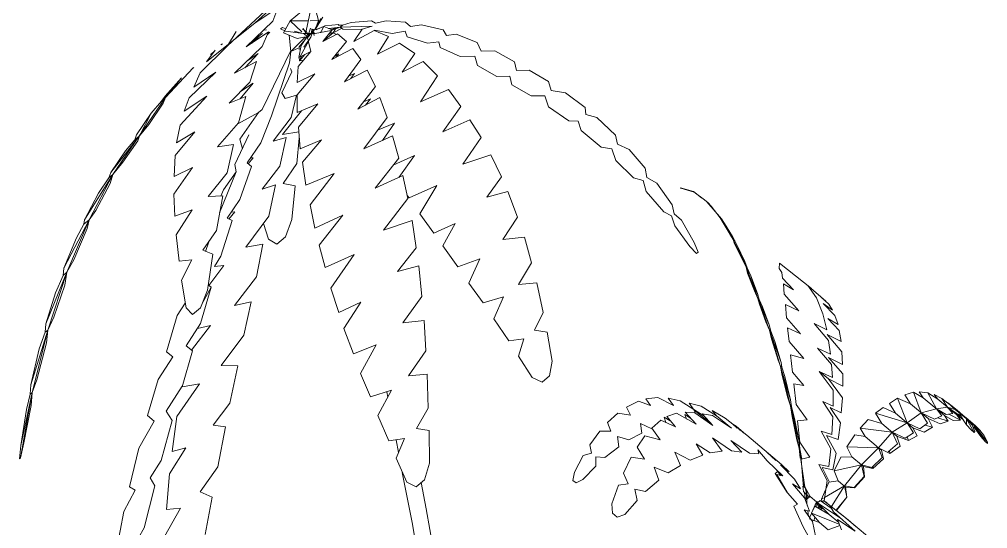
# Model space of a CAD drawing. Header units: inches. Extents: x 4 to 844, y 19 to 530.
# Drawn here: x 406.32 to 417.7, y 269.49 to 275.48 of the extents above; entities that cross this region are included whole.
import ezdxf

# ---------------------------------------------------------------- set-up
doc = ezdxf.new("R2010")
doc.units = ezdxf.units.IN
doc.header["$MEASUREMENT"] = 0
doc.layers.add('HH9B', color=103, linetype='Continuous')

msp = doc.modelspace()

# ---------------------------------------------------------------- linework, layer by layer
at = {"layer": 'HH9B', "lineweight": 0}
for p, q in [((409.47411, 275.8299), (408.76304, 275.16798)), ((409.08905, 275.43824), (409.4125, 275.73199)), ((409.78729, 275.62624), (409.8335, 275.46565)), ((409.08905, 275.43824), (409.35603, 275.61449)), ((409.29442, 275.45782), (409.35603, 275.61449)), ((409.49978, 275.46174), (409.6307, 275.5714)), ((409.73852, 275.58315), (409.68718, 275.34424)), ((409.82323, 275.41082), (409.88227, 275.50482)), ((409.08905, 275.43824), (408.51403, 274.97998)), ((408.9838, 275.15623), (409.29442, 275.45782)), ((409.42277, 275.32074), (409.49978, 275.46174)), ((409.49465, 275.4539), (409.49722, 275.45782)), ((409.63584, 275.33249), (409.49978, 275.46174)), ((409.71285, 275.46174), (409.49978, 275.46174)), ((409.8335, 275.46565), (409.73595, 275.46174)), ((409.77189, 275.3364), (409.85917, 275.48915)), ((409.8335, 275.46565), (409.79499, 275.35599)), ((409.8027, 275.37165), (409.82323, 275.41082)), ((409.90538, 275.40299), (409.80526, 275.35599)), ((409.89511, 275.39515), (409.80526, 275.3599)), ((409.85917, 275.32857), (409.89511, 275.39515)), ((409.89511, 275.39515), (409.99266, 275.35599)), ((410.06967, 275.41865), (409.90538, 275.40299)), ((410.06454, 275.41082), (410.06967, 275.41865)), ((410.06454, 275.41082), (410.11588, 275.41082)), ((410.11588, 275.41082), (410.08507, 275.38732)), ((410.08507, 275.38732), (410.46243, 275.39907)), ((410.21599, 275.44215), (410.11588, 275.41082)), ((410.21599, 275.44215), (410.45473, 275.46174)), ((410.46243, 275.39907), (410.33408, 275.3599)), ((410.5035, 275.43432), (410.45473, 275.46174)), ((410.62672, 275.46174), (410.5035, 275.43432)), ((410.85519, 275.44607), (410.62672, 275.46174)), ((410.85519, 275.44607), (410.91423, 275.39515)), ((410.91423, 275.39515), (411.04259, 275.41474)), ((411.29673, 275.35599), (411.04259, 275.41474)), ((408.76304, 275.16798), (408.86315, 275.3364)), ((409.24308, 275.33249), (408.9838, 275.15623)), ((409.13783, 275.28548), (409.05055, 275.19932)), ((409.17377, 275.3129), (409.06081, 275.23065)), ((409.16863, 275.16015), (409.24308, 275.33249)), ((409.1866, 275.35207), (409.22254, 275.35599)), ((409.22767, 275.29723), (409.25848, 275.32857)), ((409.38683, 275.36774), (409.40737, 275.3834)), ((409.44587, 275.34032), (409.38683, 275.36774)), ((409.40737, 275.3834), (409.44844, 275.36774)), ((409.42277, 275.32074), (409.58193, 275.25415)), ((409.65381, 275.3129), (409.44587, 275.34032)), ((409.50748, 275.1014), (409.48695, 275.29332)), ((409.54599, 275.34032), (409.65381, 275.3129)), ((409.60503, 275.15623), (409.71028, 275.28548)), ((409.62814, 275.1719), (409.69745, 275.27765)), ((409.6461, 275.36774), (409.69231, 275.32857)), ((409.65124, 275.37165), (409.68461, 275.32074)), ((409.65381, 275.3129), (409.74109, 275.3129)), ((409.69745, 275.27765), (409.66151, 275.3129)), ((409.68718, 275.34424), (409.71028, 275.2894)), ((409.69488, 275.3129), (409.70515, 275.29723)), ((409.75392, 275.32465), (409.69745, 275.27373)), ((409.73852, 275.3129), (409.69745, 275.27765)), ((409.69745, 275.27765), (409.70515, 275.2424)), ((409.70001, 275.25807), (409.76932, 275.34424)), ((409.71798, 275.3129), (409.71028, 275.2894)), ((409.71028, 275.2894), (409.71285, 275.2894)), ((409.71542, 275.30899), (409.72825, 275.30115)), ((409.71798, 275.31682), (409.73852, 275.37557)), ((409.72312, 275.29723), (409.72312, 275.29723)), ((409.72568, 275.30115), (409.72568, 275.30115)), ((409.72825, 275.30115), (409.74622, 275.31682)), ((409.79499, 275.3129), (409.73595, 275.30899)), ((409.73595, 275.30899), (409.74879, 275.30899)), ((409.74622, 275.31682), (409.73852, 275.3129)), ((409.74365, 275.26982), (409.76676, 275.3364)), ((409.74622, 275.31682), (409.74879, 275.31682)), ((409.74879, 275.32074), (409.75392, 275.36774)), ((409.75649, 275.3129), (409.78729, 275.32074)), ((409.76676, 275.34032), (409.76676, 275.36382)), ((409.76676, 275.3364), (409.77189, 275.3364)), ((409.76932, 275.34424), (409.77959, 275.3599)), ((409.76932, 275.34424), (409.77446, 275.31682)), ((409.77446, 275.31682), (409.77702, 275.30899)), ((409.77702, 275.30899), (409.78216, 275.2894)), ((409.79499, 275.3129), (409.98239, 275.34815)), ((409.80526, 275.3599), (409.8027, 275.37557)), ((409.8566, 275.32465), (409.85917, 275.32857)), ((409.88227, 275.2189), (409.99266, 275.35599)), ((410.05683, 275.30899), (409.88227, 275.2189)), ((410.00293, 275.32074), (409.88484, 275.2189)), ((409.94902, 275.30115), (410.00293, 275.32074)), ((409.95159, 275.37165), (410.08507, 275.38732)), ((410.00293, 275.32074), (409.96699, 275.32465)), ((410.08507, 275.38732), (409.97469, 275.3599)), ((409.98239, 275.34815), (410.08507, 275.38732)), ((410.00293, 275.32074), (410.10304, 275.37165)), ((410.00293, 275.32074), (410.03373, 275.36774)), ((410.00293, 275.32074), (410.044, 275.30115)), ((410.05683, 275.30899), (410.16208, 275.2189)), ((410.11844, 275.36382), (410.08507, 275.38732)), ((410.33408, 275.3599), (410.11844, 275.36382)), ((410.2468, 275.2189), (410.34691, 275.36382)), ((410.2468, 275.2189), (410.48553, 275.34815)), ((410.48553, 275.34815), (410.65496, 275.27765)), ((410.49067, 275.35207), (410.6986, 275.3129)), ((410.65496, 275.27765), (410.52404, 275.07007)), ((410.6986, 275.3129), (410.85006, 275.34032)), ((410.87573, 275.27373), (410.85006, 275.34032)), ((411.3378, 275.2894), (411.29673, 275.35599)), ((411.3378, 275.2894), (411.45075, 275.30507)), ((411.45075, 275.30507), (411.69719, 275.20715)), ((408.76304, 275.16798), (408.43959, 274.85073)), ((408.68346, 275.17973), (408.70399, 275.19148)), ((409.67691, 275.26982), (409.50748, 275.1014)), ((409.65894, 275.26982), (409.58193, 275.25415)), ((409.60246, 275.0309), (409.62814, 275.1719)), ((409.74365, 275.26982), (409.6153, 275.04265)), ((409.69745, 275.27373), (409.65894, 275.26982)), ((409.65894, 275.15232), (409.74365, 275.26982)), ((409.71285, 275.21498), (409.74109, 275.1014)), ((409.99009, 275.0074), (410.16208, 275.2189)), ((410.78588, 275.19932), (410.52404, 275.07007)), ((410.78588, 275.19932), (410.96301, 275.0779)), ((411.1119, 275.19932), (410.87573, 275.27373)), ((411.24795, 275.21498), (411.1119, 275.19932)), ((411.26079, 275.1484), (411.24795, 275.21498)), ((411.69719, 275.20715), (411.74596, 275.10532)), ((408.51403, 274.97998), (408.61671, 275.11707)), ((408.5628, 275.06615), (408.59874, 275.09357)), ((408.84518, 274.84682), (409.16863, 275.16015)), ((408.9684, 274.90948), (409.12242, 275.0779)), ((409.12242, 275.0779), (408.9915, 274.98782)), ((409.1712, 274.4199), (409.50649, 275.11068)), ((409.48951, 274.96823), (409.50748, 275.1014)), ((409.50748, 275.1014), (409.59476, 275.14057)), ((409.59476, 274.92515), (409.74109, 275.1014)), ((409.74109, 275.1014), (409.60246, 275.0309)), ((409.60503, 275.1249), (409.60503, 275.15623)), ((409.67178, 275.06615), (409.6076, 274.99173)), ((409.72055, 275.0779), (409.72312, 275.08965)), ((409.73338, 275.08965), (409.73082, 275.09357)), ((409.99009, 275.0074), (410.23396, 275.13665)), ((410.02346, 275.04657), (410.07224, 275.07398)), ((410.04143, 275.03482), (410.07224, 275.07398)), ((410.23396, 275.13665), (410.33151, 275.0074)), ((410.81669, 274.85857), (410.96301, 275.0779)), ((411.26079, 275.1484), (411.49696, 275.04265)), ((411.74596, 275.10532), (411.90512, 275.10923)), ((411.90512, 275.10923), (412.13616, 274.97998)), ((409.10445, 274.9839), (408.84518, 274.84682)), ((409.02488, 274.74107), (409.10445, 274.9839)), ((409.28158, 274.34548), (409.48951, 274.96823)), ((409.6076, 274.99173), (409.60503, 275.0309)), ((409.63327, 275.04657), (409.6076, 274.99173)), ((409.6076, 274.99173), (409.65637, 274.99957)), ((410.33151, 275.0074), (410.13641, 274.74498)), ((411.06312, 274.9839), (410.81669, 274.85857)), ((411.06312, 274.9839), (411.22998, 274.81548)), ((411.67152, 275.04657), (411.49696, 275.04265)), ((411.70232, 274.9369), (411.67152, 275.04657)), ((411.70232, 274.9369), (411.92822, 274.80765)), ((412.13616, 274.97998), (412.15926, 274.87815)), ((408.03399, 274.5609), (408.36001, 274.90948)), ((408.3138, 274.55698), (408.62441, 274.85857)), ((408.35744, 274.90165), (408.36771, 274.91732)), ((408.36001, 274.90948), (408.35744, 274.90165)), ((408.36514, 274.68232), (408.62441, 274.85857)), ((408.43959, 274.85073), (408.36514, 274.68232)), ((409.52032, 274.86248), (409.40314, 274.61417)), ((409.50492, 274.90165), (409.52032, 274.86248)), ((409.58193, 274.73715), (409.59476, 274.92515)), ((409.78986, 274.83898), (409.58193, 274.73715)), ((409.58193, 274.59223), (409.78986, 274.83898)), ((410.13641, 274.74498), (410.40339, 274.88207)), ((410.2545, 274.8429), (410.18519, 274.81157)), ((410.20829, 274.78023), (410.2545, 274.8429)), ((410.40339, 274.88207), (410.50094, 274.69015)), ((412.15926, 274.87815), (412.30815, 274.88207)), ((412.30815, 274.88207), (412.53405, 274.7489)), ((408.22395, 274.79198), (408.02886, 274.57657)), ((408.03399, 274.5609), (408.22395, 274.79198)), ((409.02488, 274.74107), (408.781, 274.49432)), ((409.06595, 274.72932), (408.91192, 274.54523)), ((408.91706, 274.6314), (409.06595, 274.72932)), ((409.67948, 274.71365), (409.67691, 274.70582)), ((411.22998, 274.81548), (411.02975, 274.50998)), ((411.92822, 274.80765), (412.07968, 274.81157)), ((412.07968, 274.81157), (412.10278, 274.70973)), ((412.10278, 274.70973), (412.33125, 274.58048)), ((412.56485, 274.64315), (412.53405, 274.7489)), ((409.40223, 274.61573), (409.44074, 274.54915)), ((410.50094, 274.69015), (410.29557, 274.42382)), ((411.35834, 274.6549), (411.02975, 274.50998)), ((411.50466, 274.45515), (411.35834, 274.6549)), ((412.73428, 274.61573), (412.56485, 274.64315)), ((412.96532, 274.4434), (412.73428, 274.61573)), ((408.03399, 274.5609), (407.41533, 273.65615)), ((408.00832, 274.49432), (407.83889, 274.24365)), ((407.86713, 274.37682), (407.98522, 274.51782)), ((407.98522, 274.51782), (408.02886, 274.57657)), ((407.98522, 274.51782), (408.03399, 274.5609)), ((408.03399, 274.5609), (408.00832, 274.49432)), ((408.51916, 274.57657), (408.20598, 274.23582)), ((408.51916, 274.57657), (408.25219, 274.40032)), ((408.25219, 274.40032), (408.3138, 274.55698)), ((408.781, 274.49432), (408.97867, 274.57265)), ((408.97867, 274.57265), (408.89396, 274.26323)), ((409.44074, 274.54915), (409.57423, 274.58832)), ((409.44074, 274.54915), (409.44074, 274.54915)), ((409.57423, 274.58832), (409.51005, 274.3259)), ((409.58193, 274.38465), (409.58193, 274.59223)), ((409.8258, 274.48648), (409.58193, 274.38465)), ((409.59733, 274.21232), (409.8258, 274.48648)), ((410.29557, 274.42382), (410.55484, 274.5609)), ((410.35975, 274.50998), (410.44189, 274.54523)), ((410.44189, 274.54523), (410.38285, 274.47082)), ((410.55484, 274.5609), (410.63956, 274.3259)), ((412.33125, 274.58048), (412.49298, 274.58048)), ((412.53405, 274.45123), (412.49298, 274.58048)), ((407.69514, 274.12223), (407.86713, 274.37682)), ((407.72851, 274.11048), (407.86713, 274.37682)), ((408.88369, 274.25148), (409.12756, 274.38465)), ((409.12756, 274.38465), (408.90679, 274.07132)), ((409.12756, 274.38465), (409.1712, 274.4199)), ((409.40993, 274.12615), (409.63327, 274.40423)), ((411.29416, 274.15748), (411.50466, 274.45515)), ((412.77279, 274.28673), (412.53405, 274.45123)), ((412.97302, 274.36115), (412.96532, 274.4434)), ((408.89396, 274.26323), (408.64495, 273.98123)), ((409.28158, 274.34548), (409.15323, 274.02823)), ((409.29955, 274.04782), (409.51005, 274.3259)), ((410.63956, 274.3259), (410.36488, 273.95773)), ((410.72684, 274.25932), (410.52661, 274.17707)), ((410.58565, 274.05565), (410.72684, 274.25932)), ((411.60991, 274.29848), (411.29416, 274.15748)), ((411.60991, 274.29848), (411.74339, 274.0909)), ((412.88317, 274.28282), (412.77279, 274.28673)), ((412.88317, 274.28282), (412.91911, 274.17315)), ((412.97302, 274.36115), (413.10394, 274.3259)), ((413.32471, 274.11832), (413.10394, 274.3259)), ((407.83889, 274.24365), (407.72851, 274.11048)), ((408.37798, 274.15748), (408.14694, 273.8794)), ((408.20598, 274.23582), (408.16491, 274.02823)), ((408.16491, 274.02823), (408.37798, 274.15748)), ((409.5999, 274.15748), (409.40993, 274.12615)), ((409.61787, 273.95773), (409.59733, 274.21232)), ((413.15528, 273.97732), (412.91911, 274.17315)), ((407.72851, 274.11048), (407.39222, 273.67965)), ((407.53341, 273.80107), (407.70797, 274.05173)), ((407.56422, 273.93423), (407.67203, 274.06348)), ((407.67203, 274.06348), (407.69514, 274.12223)), ((407.72851, 274.11048), (407.67203, 274.06348)), ((407.70797, 274.05173), (407.72851, 274.11048)), ((409.01461, 274.12223), (408.84775, 273.77365)), ((408.90679, 274.07132), (408.9376, 273.95773)), ((409.15323, 274.02823), (408.99407, 273.79323)), ((409.29955, 274.04782), (409.45101, 274.0909)), ((409.45101, 274.0909), (409.37656, 273.75407)), ((409.60503, 274.08307), (409.57679, 273.7854)), ((409.86687, 274.06348), (409.61787, 273.95773)), ((409.64354, 273.80107), (409.86687, 274.06348)), ((410.36488, 273.95773), (410.70373, 274.11048)), ((410.77561, 273.84807), (410.70373, 274.11048)), ((411.52776, 273.77757), (411.74339, 274.0909)), ((413.34524, 274.01257), (413.32471, 274.11832)), ((407.39222, 273.67965), (407.56422, 273.93423)), ((408.83491, 274.00865), (408.64495, 273.98123)), ((408.7579, 273.67573), (408.83491, 274.00865)), ((413.2785, 273.95773), (413.15528, 273.97732)), ((413.2785, 273.95773), (413.32727, 273.82065)), ((413.34524, 274.01257), (413.48386, 273.9499)), ((413.67126, 273.73057), (413.48386, 273.9499)), ((407.41533, 273.65615), (407.53341, 273.80107)), ((408.14694, 273.8794), (408.1341, 273.63265)), ((409.06595, 273.85198), (409.00691, 273.78148)), ((409.03514, 273.85198), (409.06595, 273.85198)), ((409.68461, 273.53082), (409.64354, 273.80107)), ((410.77561, 273.84807), (410.49837, 273.49557)), ((410.96044, 273.8794), (410.71144, 273.76582)), ((410.77818, 273.6209), (410.96044, 273.8794)), ((411.85891, 273.88723), (411.52776, 273.77757)), ((411.9847, 273.62873), (411.85891, 273.88723)), ((413.32727, 273.82065), (413.5352, 273.61698)), ((408.35231, 273.7384), (408.13154, 273.42507)), ((408.1341, 273.63265), (408.35231, 273.7384)), ((408.66805, 273.20573), (408.86572, 273.68748)), ((408.71683, 273.47598), (408.86572, 273.68748)), ((408.84775, 273.77365), (408.86572, 273.68748)), ((409.04541, 273.75015), (408.90679, 273.3624)), ((408.99407, 273.79323), (409.04541, 273.75015)), ((409.1712, 273.48382), (409.37656, 273.75407)), ((409.57679, 273.7854), (409.41507, 273.5504)), ((413.68923, 273.6209), (413.67126, 273.73057)), ((407.41533, 273.65615), (407.08161, 273.12348)), ((407.41533, 273.65615), (407.13808, 273.12348)), ((407.2459, 273.43682), (407.36655, 273.61698)), ((407.36655, 273.61698), (407.39222, 273.67965)), ((407.41533, 273.65615), (407.36655, 273.61698)), ((407.38452, 273.5504), (407.41533, 273.65615)), ((408.7579, 273.67573), (408.53457, 273.39765)), ((409.68461, 273.53082), (410.01833, 273.6679)), ((409.73338, 273.29973), (410.01833, 273.6679)), ((410.49837, 273.49557), (410.82439, 273.6444)), ((410.82439, 273.6444), (410.88343, 273.37415)), ((411.81014, 273.38982), (411.9847, 273.62873)), ((413.5352, 273.61698), (413.64816, 273.58565)), ((413.68409, 273.4564), (413.64816, 273.58565)), ((413.68923, 273.6209), (413.80731, 273.55432)), ((407.2151, 273.23315), (407.38452, 273.5504)), ((408.71683, 273.47598), (408.68602, 273.40157)), ((409.1712, 273.48382), (409.32522, 273.53473)), ((409.32522, 273.53473), (409.24821, 273.16657)), ((409.41507, 273.5504), (409.55626, 273.52298)), ((409.52032, 273.1274), (409.55626, 273.52298)), ((410.89626, 273.38198), (411.22485, 273.5269)), ((411.02462, 273.19398), (411.22485, 273.5269)), ((412.05914, 273.4564), (411.81014, 273.38982)), ((412.16953, 273.15482), (412.05914, 273.4564)), ((413.89203, 273.21748), (413.68409, 273.4564)), ((413.98701, 273.29973), (413.80731, 273.55432)), ((414.08712, 273.49948), (414.08969, 273.49557)), ((414.24115, 273.4564), (414.08712, 273.49948)), ((414.08969, 273.49557), (414.24628, 273.44857)), ((414.24115, 273.4564), (414.1282, 273.48382)), ((414.26168, 273.43682), (414.24115, 273.4564)), ((414.24115, 273.4564), (414.33356, 273.38198)), ((414.24628, 273.44857), (414.24115, 273.4564)), ((407.08161, 273.12348), (407.2459, 273.43682)), ((408.13154, 273.42507), (408.14437, 273.16657)), ((408.53457, 273.39765), (408.70656, 273.40548)), ((408.70656, 273.40548), (408.63212, 272.99815)), ((408.90679, 273.3624), (408.7579, 273.14307)), ((410.88343, 273.37415), (410.59592, 273.00207)), ((410.89626, 273.38198), (410.87316, 273.4094)), ((414.3541, 273.37023), (414.26168, 273.43682)), ((414.28222, 273.42507), (414.27709, 273.42507)), ((414.40801, 273.32715), (414.3541, 273.37023)), ((407.13808, 273.12348), (407.2151, 273.23315)), ((408.14437, 273.16657), (408.34717, 273.24098)), ((408.34717, 273.24098), (408.15978, 272.94723)), ((409.78986, 273.02557), (409.73338, 273.29973)), ((414.01268, 273.19398), (413.98701, 273.29973)), ((414.39774, 273.33498), (414.56716, 273.13523)), ((414.42084, 273.30757), (414.39774, 273.33498)), ((414.44651, 273.28407), (414.40801, 273.32715)), ((414.55433, 273.14698), (414.44651, 273.28407)), ((406.84031, 272.55556), (407.13808, 273.12348)), ((407.13808, 273.12348), (406.87624, 272.50856)), ((407.13808, 273.12348), (407.07391, 273.07257)), ((407.07391, 273.07257), (407.08161, 273.12348)), ((407.11498, 273.02165), (407.13808, 273.12348)), ((408.81951, 273.11565), (408.68602, 272.69656)), ((408.7579, 273.14307), (408.81951, 273.11565)), ((408.77844, 273.13132), (408.84775, 273.21748)), ((408.84775, 273.21748), (408.80411, 273.21357)), ((409.24821, 273.16657), (408.97867, 272.80231)), ((409.44587, 272.92373), (409.52032, 273.1274)), ((410.11844, 273.17832), (409.78986, 273.02557)), ((410.11844, 273.17832), (409.83863, 272.82581)), ((410.59592, 273.00207), (410.93477, 273.11565)), ((410.93477, 273.11565), (410.98098, 272.79448)), ((411.18891, 272.96682), (411.02462, 273.19398)), ((412.0001, 272.8924), (412.16953, 273.15482)), ((413.89203, 273.21748), (413.98187, 273.17048)), ((413.98187, 273.17048), (414.02038, 273.05298)), ((414.09996, 273.11957), (414.01268, 273.19398)), ((414.24885, 272.85715), (414.09996, 273.11957)), ((414.70579, 272.8924), (414.55433, 273.14698)), ((414.55433, 273.14698), (414.5723, 273.10782)), ((414.56716, 273.13523), (414.55433, 273.14698)), ((414.56716, 273.13523), (414.60567, 273.0804)), ((406.95839, 272.65348), (407.11498, 273.02165)), ((407.07391, 273.07257), (406.98663, 272.91198)), ((409.1866, 273.0804), (409.24564, 272.89632)), ((411.43791, 273.0804), (411.18891, 272.96682)), ((411.43791, 273.0804), (411.29159, 272.81798)), ((414.02038, 273.05298), (414.19494, 272.81015)), ((414.69808, 272.92765), (414.60567, 273.0804)), ((414.60567, 273.0804), (414.70579, 272.8924)), ((406.98663, 272.91198), (406.84031, 272.55556)), ((408.19571, 272.63781), (408.15978, 272.94723)), ((408.63212, 272.99815), (408.47296, 272.76706)), ((409.24564, 272.89632), (409.34319, 272.83756)), ((409.34319, 272.83756), (409.44587, 272.92373)), ((412.25167, 272.91982), (412.0001, 272.8924)), ((412.33382, 272.61823), (412.25167, 272.91982)), ((414.66471, 272.95507), (414.70579, 272.8924)), ((414.72375, 272.87673), (414.69808, 272.92765)), ((414.70579, 272.8924), (414.72375, 272.87673)), ((414.71862, 272.85323), (414.70579, 272.8924)), ((414.85724, 272.57123), (414.70579, 272.8924)), ((408.50376, 272.7514), (408.54227, 272.86498)), ((408.97867, 272.80231), (409.1789, 272.83756)), ((409.1789, 272.83756), (409.10189, 272.45373)), ((409.83863, 272.82581), (409.91051, 272.5634)), ((410.98098, 272.79448), (410.76021, 272.5164)), ((411.46872, 272.57123), (411.29159, 272.81798)), ((414.19494, 272.81015), (414.27452, 272.7279)), ((414.24885, 272.85715), (414.29506, 272.74356)), ((414.71862, 272.85323), (414.8059, 272.66915)), ((414.72375, 272.87673), (414.75456, 272.8219)), ((414.84184, 272.6339), (414.75456, 272.8219)), ((414.75456, 272.8219), (414.85724, 272.57123)), ((408.47296, 272.76706), (408.58847, 272.72006)), ((408.58847, 272.72006), (408.52687, 272.29706)), ((408.60901, 272.57515), (408.68602, 272.69656)), ((409.91051, 272.5634), (410.25193, 272.71615)), ((410.25193, 272.71615), (409.97726, 272.32056)), ((411.46872, 272.57123), (411.72799, 272.66523)), ((411.72799, 272.66523), (411.59964, 272.37931)), ((414.29506, 272.74356), (414.27452, 272.7279)), ((414.8059, 272.66915), (414.85724, 272.57123)), ((406.83004, 272.4694), (406.84031, 272.55556)), ((406.87624, 272.50856), (406.95839, 272.65348)), ((408.19571, 272.63781), (408.34204, 272.65348)), ((408.22139, 272.41456), (408.34204, 272.65348)), ((408.54483, 272.3519), (408.7194, 272.5869)), ((408.7194, 272.5869), (408.60901, 272.57515)), ((410.76021, 272.5164), (411.01178, 272.58298)), ((411.01178, 272.58298), (411.04772, 272.22265)), ((412.18236, 272.36365), (412.33382, 272.61823)), ((414.87008, 272.55948), (414.84184, 272.6339)), ((414.87008, 272.55948), (414.85724, 272.57123)), ((414.85724, 272.57123), (414.99586, 272.19915)), ((414.87521, 272.49681), (414.85724, 272.57123)), ((414.91372, 272.46548), (414.87008, 272.55948)), ((415.25215, 272.61275), (415.24487, 272.55165)), ((415.2782, 272.50504), (415.24487, 272.55165)), ((415.62736, 272.31665), (415.25215, 272.61275)), ((406.62724, 271.90148), (406.87624, 272.50856)), ((406.87624, 272.50856), (406.65034, 271.82706)), ((406.83004, 272.4694), (406.74019, 272.26573)), ((406.87624, 272.50856), (406.83004, 272.4694)), ((406.85057, 272.35581), (406.87624, 272.50856)), ((409.10189, 272.45373), (408.84518, 272.1169)), ((414.87521, 272.49681), (414.95479, 272.28923)), ((414.9933, 272.2579), (414.91372, 272.46548)), ((414.99586, 272.19915), (414.91372, 272.46548)), ((415.2782, 272.50504), (415.28594, 272.43806)), ((415.41429, 272.30098), (415.28594, 272.43806)), ((406.72222, 271.97981), (406.85057, 272.35581)), ((408.27529, 272.08948), (408.22139, 272.41456)), ((408.57051, 272.33231), (408.44729, 271.9054)), ((408.57051, 272.33231), (408.46526, 272.1404)), ((408.53457, 272.35973), (408.57051, 272.33231)), ((409.97726, 272.32056), (410.06967, 272.03465)), ((411.59964, 272.37931), (411.7665, 272.14823)), ((412.398, 272.38323), (412.18236, 272.36365)), ((412.47244, 272.03465), (412.398, 272.38323)), ((415.41429, 272.30098), (415.29621, 272.37148)), ((415.29621, 272.37148), (415.30648, 272.25006)), ((415.68702, 272.20541), (415.58172, 272.35146)), ((415.79422, 272.16781), (415.59142, 272.34406)), ((406.74019, 272.26573), (406.62724, 271.90148)), ((408.52687, 272.29706), (408.44472, 272.08948)), ((411.04772, 272.22265), (410.82439, 271.91323)), ((412.00524, 272.21873), (411.7665, 272.14823)), ((412.00524, 272.21873), (411.89228, 271.96023)), ((414.95479, 272.28923), (414.99586, 272.19915)), ((415.01127, 272.1874), (414.9933, 272.2579)), ((415.30648, 272.25006), (415.4759, 272.05423)), ((415.7606, 272.01831), (415.68702, 272.20541)), ((415.83016, 272.13256), (415.69924, 272.25006)), ((408.26503, 272.14431), (408.17261, 271.9994)), ((409.04285, 272.15998), (408.84518, 272.1169)), ((408.95556, 271.76831), (409.04285, 272.15998)), ((410.06967, 272.03465), (410.32894, 272.15606)), ((410.32894, 272.15606), (410.12871, 271.84665)), ((415.13448, 271.82706), (414.99586, 272.19915)), ((414.99586, 272.19915), (415.12935, 271.88973)), ((414.99586, 272.19915), (415.01127, 272.1874)), ((415.01383, 272.13256), (414.99586, 272.19915)), ((415.05234, 272.10123), (415.01127, 272.1874)), ((415.01383, 272.13256), (415.09084, 271.92498)), ((415.12935, 271.88973), (415.05234, 272.10123)), ((415.31931, 272.12865), (415.4759, 272.05423)), ((415.33215, 271.97198), (415.31931, 272.12865)), ((415.90204, 271.9994), (415.76341, 272.1404)), ((415.76341, 272.1404), (415.8738, 272.06206)), ((415.77625, 272.17956), (415.79422, 272.16781)), ((415.8738, 272.06206), (415.83016, 272.13256)), ((406.65034, 271.82706), (406.72222, 271.97981)), ((408.17261, 271.9994), (408.04426, 271.57248)), ((408.35231, 272.01115), (408.27529, 272.08948)), ((408.44472, 272.08948), (408.35231, 272.01115)), ((412.36976, 271.82706), (412.47244, 272.03465)), ((415.80705, 271.83098), (415.7606, 272.01831)), ((415.93798, 271.89365), (415.90204, 271.9994)), ((406.62724, 271.90148), (406.61954, 271.80356)), ((408.44729, 271.9054), (408.27529, 271.64298)), ((408.5628, 271.8819), (408.33947, 271.59206)), ((408.5628, 271.8819), (408.40878, 271.84665)), ((410.82439, 271.91323), (411.07339, 271.94065)), ((411.07339, 271.94065), (411.09393, 271.58423)), ((411.89228, 271.96023), (412.06941, 271.70173)), ((415.09084, 271.92498), (415.13448, 271.82706)), ((415.14989, 271.81531), (415.12935, 271.88973)), ((415.33215, 271.97198), (415.49644, 271.78398)), ((415.65817, 271.9054), (415.80705, 271.83098)), ((415.65817, 271.9054), (415.82759, 271.70565)), ((415.95338, 271.82315), (415.81989, 271.96415)), ((415.81989, 271.96415), (415.93798, 271.89365)), ((406.65034, 271.82706), (406.45268, 271.18473)), ((406.65034, 271.82706), (406.46551, 271.09465)), ((406.55023, 271.60773), (406.61954, 271.80356)), ((406.61954, 271.80356), (406.65034, 271.82706)), ((406.63494, 271.67823), (406.65034, 271.82706)), ((408.95556, 271.76831), (408.68859, 271.4119)), ((410.24166, 271.54898), (410.12871, 271.84665)), ((412.52121, 271.80356), (412.36976, 271.82706)), ((412.57769, 271.46281), (412.52121, 271.80356)), ((415.14989, 271.81531), (415.13448, 271.82706)), ((415.13448, 271.82706), (415.27054, 271.44715)), ((415.13448, 271.82706), (415.38092, 271.00848)), ((415.15759, 271.72523), (415.13448, 271.82706)), ((415.19609, 271.6939), (415.14989, 271.81531)), ((415.34498, 271.85448), (415.49644, 271.78398)), ((415.36552, 271.6939), (415.34498, 271.85448)), ((415.98418, 271.57248), (415.81219, 271.77615)), ((415.81219, 271.77615), (415.97391, 271.6939)), ((415.97391, 271.6939), (415.95338, 271.82315)), ((406.52199, 271.24348), (406.63494, 271.67823)), ((408.27529, 271.64298), (408.35231, 271.58423)), ((410.5112, 271.65473), (410.24166, 271.54898)), ((410.5112, 271.65473), (410.32638, 271.3179)), ((412.24654, 271.72523), (412.06941, 271.70173)), ((412.18236, 271.52156), (412.24654, 271.72523)), ((415.2346, 271.47456), (415.15759, 271.72523)), ((415.19609, 271.6939), (415.27054, 271.44715)), ((415.53495, 271.49415), (415.36552, 271.6939)), ((415.82759, 271.70565), (415.84813, 271.54506)), ((406.45268, 271.18473), (406.55023, 271.60773)), ((408.04426, 271.57248), (408.1187, 271.51373)), ((408.35231, 271.58423), (408.22909, 271.16123)), ((411.09393, 271.58423), (410.89113, 271.29048)), ((415.53495, 271.49415), (415.38092, 271.53723)), ((415.40403, 271.33356), (415.38092, 271.53723)), ((415.69667, 271.61556), (415.86096, 271.42365)), ((415.84813, 271.54506), (415.69667, 271.61556)), ((415.99188, 271.42365), (415.98418, 271.57248)), ((407.94928, 271.2474), (408.1187, 271.51373)), ((408.68859, 271.4119), (408.88369, 271.40798)), ((408.88369, 271.40798), (408.79127, 270.96931)), ((412.34409, 271.2709), (412.18236, 271.52156)), ((412.54689, 271.29048), (412.57769, 271.46281)), ((415.26284, 271.40406), (415.2346, 271.47456)), ((415.27824, 271.39231), (415.27054, 271.44715)), ((415.99445, 271.31398), (415.82759, 271.5059)), ((415.82759, 271.5059), (415.99188, 271.42365)), ((415.86096, 271.42365), (415.8738, 271.2709)), ((410.32638, 271.3179), (410.44189, 271.04373)), ((410.89113, 271.29048), (411.10933, 271.31006)), ((411.10933, 271.31006), (411.12217, 270.91056)), ((415.26284, 271.40406), (415.27824, 271.39231)), ((415.26284, 271.40406), (415.38092, 270.93798)), ((415.26284, 271.40406), (415.27824, 271.31006)), ((415.31418, 271.28265), (415.27824, 271.39231)), ((415.34755, 271.03198), (415.27824, 271.31006)), ((415.53495, 271.1769), (415.40403, 271.33356)), ((415.71721, 271.3414), (415.8815, 271.12206)), ((415.8738, 271.2709), (415.71721, 271.3414)), ((415.82502, 271.25523), (415.72234, 271.33748)), ((415.99445, 271.16906), (415.99445, 271.31398)), ((406.45268, 271.18473), (406.44498, 271.07506)), ((406.46551, 271.09465), (406.52199, 271.24348)), ((407.82349, 270.8244), (407.94928, 271.2474)), ((408.16748, 270.81265), (408.43188, 271.19648)), ((408.43188, 271.19648), (408.22909, 271.16123)), ((412.45961, 271.21606), (412.34409, 271.2709)), ((412.45961, 271.21606), (412.54689, 271.29048)), ((415.38092, 271.00848), (415.31418, 271.28265)), ((415.53495, 271.1769), (415.41943, 271.19648)), ((415.41943, 271.19648), (415.4451, 270.95365)), ((415.99188, 271.03198), (415.82502, 271.25523)), ((415.82502, 271.25523), (415.99445, 271.16906)), ((406.46551, 271.09465), (406.32946, 270.32698)), ((406.46551, 271.09465), (406.33203, 270.4719)), ((406.39877, 270.8949), (406.44498, 271.07506)), ((406.44498, 271.07506), (406.46551, 271.09465)), ((406.45525, 270.9419), (406.46551, 271.09465)), ((408.23102, 271.16787), (408.04169, 270.87531)), ((410.44189, 271.04373), (410.6909, 271.12206)), ((410.52917, 270.8244), (410.6909, 271.12206)), ((410.64726, 271.03981), (410.63442, 271.10248)), ((415.8815, 271.12206), (415.8815, 270.93406)), ((416.7235, 271.06723), (416.82618, 271.09856)), ((416.79024, 270.96148), (416.7235, 271.06723)), ((416.82618, 271.09856), (416.93913, 271.03198)), ((416.82618, 271.09856), (416.91603, 270.85573)), ((416.93913, 271.03198), (416.89036, 271.10248)), ((416.89036, 271.10248), (416.99304, 271.09073)), ((417.11112, 271.01631), (416.99304, 271.09073)), ((416.99304, 271.09073), (417.09572, 270.90273)), ((417.11112, 271.01631), (417.06748, 271.07115)), ((417.06748, 271.07115), (417.1599, 271.02415)), ((408.79127, 270.96931), (408.59361, 270.71081)), ((413.59168, 270.99281), (413.45306, 270.92231)), ((413.73287, 270.9419), (413.59168, 270.99281)), ((413.82015, 271.0359), (413.67896, 271.02023)), ((413.67896, 271.02023), (413.73287, 270.9419)), ((414.00498, 270.9419), (413.82015, 271.0359)), ((414.08199, 270.99673), (413.94337, 271.02806)), ((413.94337, 271.02806), (414.00498, 270.9419)), ((414.35923, 270.82048), (414.08199, 270.99673)), ((414.33099, 270.93406), (414.18981, 270.96931)), ((414.18981, 270.96931), (414.24885, 270.88706)), ((415.38092, 270.93798), (415.34755, 271.03198)), ((415.39119, 270.93015), (415.38092, 271.00848)), ((415.4451, 270.95365), (415.57602, 270.77348)), ((415.8815, 270.93406), (415.75828, 270.9889)), ((415.75828, 270.9889), (415.87893, 270.80873)), ((415.99188, 271.03198), (415.97648, 270.85573)), ((416.54123, 270.9654), (416.63878, 271.02806)), ((416.61311, 270.85181), (416.54123, 270.9654)), ((416.75173, 270.73823), (416.63878, 271.02806)), ((416.63878, 271.02806), (416.79024, 270.96148)), ((416.99817, 270.78915), (416.79024, 270.96148)), ((416.93913, 271.03198), (417.18813, 270.8244)), ((417.22407, 270.92231), (417.11112, 271.01631)), ((417.1599, 271.02415), (417.22921, 270.96931)), ((417.1599, 271.02415), (417.22407, 270.92231)), ((417.22407, 270.97715), (417.31649, 270.8949)), ((417.26515, 270.94581), (417.22407, 270.97715)), ((406.33203, 270.4719), (406.39877, 270.8949)), ((406.37053, 270.50323), (406.45525, 270.9419)), ((408.04169, 270.87531), (408.111, 270.76565)), ((411.12217, 270.91056), (410.98354, 270.67165)), ((413.35038, 270.85181), (413.22972, 270.74215)), ((413.49927, 270.82831), (413.35038, 270.85181)), ((413.45306, 270.92231), (413.49927, 270.82831)), ((413.9254, 270.81265), (414.03835, 270.85181)), ((414.03835, 270.85181), (414.26938, 270.72256)), ((414.14103, 270.86356), (414.25398, 270.85573)), ((414.26938, 270.72256), (414.14103, 270.86356)), ((414.24885, 270.88706), (414.39517, 270.76956)), ((414.26168, 270.8479), (414.24885, 270.88706)), ((414.46705, 270.7069), (414.25398, 270.85573)), ((414.50812, 270.82048), (414.33099, 270.93406)), ((414.34126, 270.84398), (414.46705, 270.7069)), ((414.46191, 270.8244), (414.34126, 270.84398)), ((414.6108, 270.79306), (414.45935, 270.88315)), ((414.45935, 270.88315), (414.50812, 270.82048)), ((415.38092, 270.93798), (415.39119, 270.93015)), ((415.38092, 270.93798), (415.39889, 270.81265)), ((415.48104, 270.44056), (415.38092, 270.93798)), ((415.38092, 270.93798), (415.48104, 270.5189)), ((415.42713, 270.78915), (415.39119, 270.93015)), ((415.97648, 270.85573), (415.84556, 270.9184)), ((415.84556, 270.9184), (415.96621, 270.73823)), ((416.46936, 270.9184), (416.37694, 270.85181)), ((416.37694, 270.85181), (416.45139, 270.7304)), ((416.37694, 270.85181), (416.75173, 270.73823)), ((416.61311, 270.85181), (416.46936, 270.9184)), ((416.81848, 270.67948), (416.61311, 270.85181)), ((416.75173, 270.73823), (416.91603, 270.85573)), ((416.91603, 270.85573), (417.09572, 270.90273)), ((417.07005, 270.78131), (416.91603, 270.85573)), ((416.91603, 270.85573), (416.99047, 270.73431)), ((417.09572, 270.90273), (417.22407, 270.92231)), ((417.09572, 270.90273), (417.15733, 270.82048)), ((417.20867, 270.83615), (417.09572, 270.90273)), ((417.28568, 270.8479), (417.20867, 270.83615)), ((417.22407, 270.9184), (417.22407, 270.92231)), ((417.22407, 270.92231), (417.28568, 270.8479)), ((417.22407, 270.92231), (417.3781, 270.81656)), ((417.22407, 270.92231), (417.33959, 270.88706)), ((417.23434, 270.91056), (417.22407, 270.9184)), ((417.23948, 270.91056), (417.23177, 270.91056)), ((417.23177, 270.91056), (417.23434, 270.91056)), ((417.3781, 270.76956), (417.23948, 270.84006)), ((417.33446, 270.83223), (417.24461, 270.90665)), ((417.33959, 270.88706), (417.26515, 270.94581)), ((417.48591, 270.7539), (417.31649, 270.8949)), ((417.33959, 270.88706), (417.43714, 270.8009)), ((417.33959, 270.88706), (417.44741, 270.78523)), ((417.39607, 270.82831), (417.33959, 270.84398)), ((407.72081, 270.44056), (407.9005, 270.75781)), ((407.9005, 270.75781), (407.82349, 270.8244)), ((408.111, 270.76565), (407.98265, 270.29564)), ((408.16748, 270.81265), (408.111, 270.40139)), ((410.66009, 270.52673), (410.52917, 270.8244)), ((413.22972, 270.74215), (413.26823, 270.64031)), ((413.61735, 270.7304), (413.75084, 270.66773)), ((413.63275, 270.61681), (413.61735, 270.7304)), ((413.74827, 270.67556), (413.85609, 270.76956)), ((413.85609, 270.76956), (414.02808, 270.69123)), ((413.89459, 270.80481), (413.91513, 270.74215)), ((413.89459, 270.80481), (413.96647, 270.76173)), ((414.02808, 270.69123), (413.9254, 270.81265)), ((414.1359, 270.83615), (414.159, 270.78131)), ((414.1359, 270.83615), (414.20777, 270.78915)), ((414.39517, 270.76956), (414.41314, 270.74215)), ((414.43111, 270.74215), (414.39517, 270.76956)), ((414.46191, 270.8244), (414.68525, 270.67556)), ((414.50812, 270.82048), (414.68525, 270.67556)), ((414.86494, 270.59331), (414.6108, 270.79306)), ((415.45537, 270.53848), (415.39889, 270.81265)), ((415.42713, 270.78915), (415.48104, 270.5189)), ((415.46307, 270.76173), (415.57602, 270.77348)), ((415.48874, 270.51106), (415.46307, 270.76173)), ((415.8661, 270.60115), (415.87893, 270.80873)), ((415.96621, 270.73823), (415.93798, 270.5424)), ((416.29223, 270.7774), (416.19725, 270.67556)), ((416.45139, 270.7304), (416.29223, 270.7774)), ((416.62851, 270.58156), (416.45139, 270.7304)), ((416.57461, 270.62856), (416.75173, 270.73823)), ((416.75173, 270.73823), (416.82618, 270.62073)), ((416.89806, 270.66773), (416.75173, 270.73823)), ((416.99047, 270.73431), (416.89806, 270.66773)), ((417.04951, 270.68731), (416.99817, 270.78915)), ((416.99817, 270.78915), (417.13679, 270.72648)), ((417.15733, 270.82048), (417.07005, 270.78131)), ((417.23434, 270.75781), (417.11112, 270.79698)), ((417.13679, 270.72648), (417.23434, 270.75781)), ((417.23434, 270.75781), (417.18813, 270.8244)), ((417.18813, 270.8244), (417.29082, 270.76565)), ((417.29082, 270.76565), (417.3781, 270.76956)), ((417.3781, 270.76956), (417.33446, 270.83223)), ((417.33446, 270.83223), (417.4012, 270.78131)), ((417.40633, 270.82831), (417.37296, 270.82831)), ((417.37296, 270.82831), (417.44997, 270.71473)), ((417.46794, 270.7774), (417.40633, 270.82831)), ((417.48591, 270.7539), (417.43714, 270.8009)), ((417.51415, 270.71081), (417.44741, 270.78523)), ((417.44741, 270.78523), (417.53726, 270.62465)), ((417.44741, 270.78523), (417.44997, 270.71473)), ((417.46794, 270.7774), (417.50645, 270.73431)), ((417.55522, 270.70298), (417.46794, 270.7774)), ((417.47308, 270.7539), (417.50645, 270.73431)), ((417.61427, 270.64423), (417.48335, 270.75781)), ((417.48335, 270.75781), (417.48591, 270.7539)), ((417.50645, 270.73431), (417.48591, 270.73823)), ((417.50645, 270.73431), (417.50388, 270.73431)), ((417.50388, 270.73431), (417.59116, 270.66381)), ((408.59361, 270.71081), (408.73993, 270.69123)), ((408.73993, 270.69123), (408.64752, 270.22123)), ((410.98354, 270.67165), (411.13243, 270.64815)), ((411.13243, 270.64815), (411.13757, 270.26431)), ((413.13988, 270.64031), (413.02179, 270.47973)), ((413.26823, 270.64031), (413.13988, 270.64031)), ((413.63275, 270.61681), (413.47873, 270.53848)), ((413.84582, 270.53848), (413.74827, 270.67556)), ((414.70322, 270.72256), (414.75199, 270.67556)), ((414.73916, 270.69906), (414.70322, 270.72256)), ((414.73916, 270.69906), (414.85467, 270.60115)), ((414.82644, 270.62073), (414.73916, 270.69906)), ((414.77766, 270.6599), (414.7828, 270.65206)), ((415.74031, 270.64031), (415.85326, 270.43273)), ((415.74031, 270.64031), (415.8661, 270.60115)), ((416.19725, 270.67556), (416.57461, 270.62856)), ((416.19725, 270.67556), (416.25629, 270.57765)), ((416.41288, 270.44448), (416.57461, 270.62856)), ((416.57461, 270.62856), (416.63878, 270.49148)), ((416.72863, 270.55806), (416.57461, 270.62856)), ((416.82618, 270.62073), (416.72863, 270.55806)), ((416.86982, 270.58548), (416.81848, 270.67948)), ((416.81848, 270.67948), (416.9494, 270.62856)), ((417.04951, 270.68731), (416.9494, 270.62856)), ((416.9571, 270.71081), (417.04951, 270.68731)), ((417.44997, 270.71473), (417.50132, 270.65598)), ((417.50132, 270.65598), (417.53726, 270.62465)), ((417.54752, 270.6364), (417.51415, 270.71081)), ((417.53469, 270.69123), (417.54752, 270.69906)), ((417.61683, 270.57765), (417.53469, 270.69123)), ((417.53726, 270.62465), (417.54752, 270.6364)), ((417.54752, 270.69906), (417.69641, 270.51106)), ((417.54752, 270.69906), (417.66561, 270.5189)), ((417.61427, 270.64423), (417.55522, 270.70298)), ((417.65277, 270.59331), (417.59116, 270.66381)), ((406.32946, 270.32698), (406.37053, 270.50323)), ((410.84236, 270.55415), (410.66009, 270.52673)), ((410.84236, 270.55415), (410.74481, 270.32306)), ((410.77305, 270.38964), (410.74481, 270.53848)), ((413.34524, 270.57765), (413.47873, 270.53848)), ((413.34524, 270.57765), (413.36064, 270.45623)), ((413.57628, 270.45231), (413.66612, 270.58548)), ((413.66612, 270.58548), (413.84582, 270.53848)), ((414.46191, 270.56198), (414.68525, 270.40923)), ((414.57486, 270.40531), (414.46191, 270.56198)), ((414.68011, 270.53065), (414.8059, 270.39356)), ((414.68011, 270.53065), (414.89575, 270.38181)), ((415.27311, 270.24864), (414.86494, 270.59331)), ((415.48104, 270.44056), (415.45537, 270.53848)), ((415.48874, 270.43273), (415.48104, 270.5189)), ((415.60682, 270.33481), (415.48874, 270.51106)), ((415.93798, 270.5424), (415.80192, 270.5894)), ((415.80192, 270.5894), (415.91487, 270.38181)), ((416.13564, 270.59723), (416.04322, 270.45623)), ((416.25629, 270.57765), (416.13564, 270.59723)), ((416.41288, 270.44448), (416.25629, 270.57765)), ((416.66959, 270.46406), (416.62851, 270.58156)), ((416.62851, 270.58156), (416.76457, 270.53065)), ((416.76457, 270.53065), (416.75173, 270.57373)), ((416.76457, 270.53065), (416.86982, 270.58548)), ((417.66561, 270.5189), (417.61683, 270.57765)), ((417.69641, 270.51106), (417.65277, 270.59331)), ((417.66561, 270.5189), (417.69385, 270.4954)), ((417.69385, 270.4954), (417.69641, 270.51106)), ((406.33203, 270.4719), (406.31662, 270.31523)), ((407.61042, 269.98623), (407.72081, 270.44056)), ((408.27273, 270.44448), (408.0802, 270.13898)), ((408.27273, 270.44448), (408.111, 270.40139)), ((413.02179, 270.47973), (413.03976, 270.38181)), ((413.36064, 270.45623), (413.19635, 270.33089)), ((413.66356, 270.31131), (413.57628, 270.45231)), ((414.02038, 270.39356), (414.08712, 270.23689)), ((414.02038, 270.39356), (414.20007, 270.29956)), ((414.43624, 270.38573), (414.26938, 270.49148)), ((414.34896, 270.35831), (414.26938, 270.49148)), ((414.57486, 270.40531), (414.43624, 270.38573)), ((414.8059, 270.39356), (414.68525, 270.40923)), ((415.10368, 270.29173), (414.99586, 270.42098)), ((415.0087, 270.37398), (414.99586, 270.42098)), ((415.20893, 270.29564), (415.10625, 270.38964)), ((415.48104, 270.44056), (415.48874, 270.43273)), ((415.48104, 270.44056), (415.50414, 270.31131)), ((415.49387, 270.32306), (415.48104, 270.44056)), ((415.48104, 270.44056), (415.54521, 270.00973)), ((415.51441, 270.31131), (415.48874, 270.43273)), ((415.85326, 270.43273), (415.83016, 270.22514)), ((416.04322, 270.45623), (416.0997, 270.33873)), ((416.04322, 270.45623), (416.41288, 270.44448)), ((416.21265, 270.24473), (416.41288, 270.44448)), ((416.41802, 270.44056), (416.41288, 270.44448)), ((416.41288, 270.44448), (416.54894, 270.37789)), ((416.41288, 270.44448), (416.45652, 270.33089)), ((416.44882, 270.41706), (416.41802, 270.44056)), ((416.47449, 270.31523), (416.44882, 270.41706)), ((416.63878, 270.49148), (416.5284, 270.39748)), ((416.54894, 270.37789), (416.5438, 270.40923)), ((416.54894, 270.37789), (416.66959, 270.46406)), ((406.31662, 270.31523), (406.32946, 270.32698)), ((407.8543, 270.09198), (407.98265, 270.29564)), ((410.74481, 270.32306), (410.87059, 270.04106)), ((412.83953, 270.15856), (412.94221, 270.35439)), ((412.94221, 270.35439), (413.03976, 270.38181)), ((413.0911, 270.33873), (413.19635, 270.33089)), ((413.0911, 270.33873), (413.0911, 270.22906)), ((413.41712, 270.14681), (413.50697, 270.33481)), ((413.50697, 270.33481), (413.66356, 270.31131)), ((414.20007, 270.29956), (414.34896, 270.35831)), ((415.0087, 270.37398), (414.89575, 270.38181)), ((415.28851, 270.11548), (415.10368, 270.29173)), ((415.60682, 270.33481), (415.50414, 270.31131)), ((415.50414, 270.31131), (415.52981, 270.02148)), ((415.91487, 270.38181), (415.87893, 270.18598)), ((415.97135, 270.33481), (415.89177, 270.17423)), ((416.0997, 270.33873), (415.97135, 270.33481)), ((416.21265, 270.24473), (416.0997, 270.33873)), ((416.45652, 270.33089), (416.33587, 270.21339)), ((416.34871, 270.20164), (416.47449, 270.31523)), ((408.44215, 269.92748), (408.64752, 270.22123)), ((411.13757, 270.26431), (411.07853, 270.06848)), ((412.82156, 270.06064), (412.83953, 270.15856)), ((413.0911, 270.22906), (412.93965, 270.07239)), ((413.94337, 270.15073), (413.77651, 270.21731)), ((413.77651, 270.21731), (413.83298, 270.06456)), ((414.08712, 270.23689), (413.94337, 270.15073)), ((415.22947, 270.16639), (415.20123, 270.14289)), ((415.20636, 270.19381), (415.22947, 270.16639)), ((415.22947, 270.16639), (415.26027, 270.11939)), ((415.25257, 270.11939), (415.22947, 270.16639)), ((415.22947, 270.16639), (415.27824, 270.12331)), ((415.42713, 270.07631), (415.26027, 270.24473)), ((415.27311, 270.24864), (415.36295, 270.16248)), ((415.83016, 270.22514), (415.71207, 270.24864)), ((415.71207, 270.24864), (415.80962, 270.06064)), ((415.87893, 270.18598), (415.75058, 270.21339)), ((415.75058, 270.21339), (415.83786, 270.04106)), ((416.21265, 270.24473), (415.89177, 270.17423)), ((415.89177, 270.17423), (415.94054, 270.05673)), ((416.01242, 269.99798), (416.21265, 270.24473)), ((416.33587, 270.21339), (416.21265, 270.24473)), ((416.24346, 270.10764), (416.21265, 270.24473)), ((416.23832, 270.22514), (416.21522, 270.24081)), ((416.25116, 270.10373), (416.23832, 270.22514)), ((416.23832, 270.22514), (416.34871, 270.20164)), ((416.34871, 270.20164), (416.34614, 270.22123)), ((407.9082, 269.99798), (407.8543, 270.09198)), ((408.0802, 270.13898), (408.04426, 269.71989)), ((410.81669, 270.15464), (410.9322, 269.56714)), ((410.98098, 269.98623), (411.07853, 270.06848)), ((412.82156, 270.06064), (412.86007, 270.03323)), ((412.86007, 270.03323), (412.93965, 270.07239)), ((413.47103, 270.02148), (413.41712, 270.14681)), ((413.83298, 270.06456), (413.67639, 269.93139)), ((415.33985, 269.91964), (415.20123, 270.14289)), ((415.2192, 270.13114), (415.28851, 270.11548)), ((415.34242, 269.91573), (415.2192, 270.13114)), ((415.26027, 270.11939), (415.25257, 270.11939)), ((415.49644, 269.96273), (415.42713, 270.07631)), ((415.80962, 270.06064), (415.77368, 269.82173)), ((415.94054, 270.05673), (415.83016, 270.04106)), ((416.02782, 269.98231), (415.94054, 270.05673)), ((416.12794, 269.97839), (416.24346, 270.10764)), ((416.13307, 269.97448), (416.25116, 270.10373)), ((407.67717, 269.94706), (407.54625, 269.69639)), ((407.67717, 269.94706), (407.61042, 269.98623)), ((407.78498, 269.50448), (407.9082, 269.99798)), ((410.87059, 270.04106), (410.98098, 269.98623)), ((411.09906, 269.72773), (411.04002, 270.03714)), ((413.28107, 269.78648), (413.35808, 270.00581)), ((413.35808, 270.00581), (413.47103, 270.02148)), ((413.67639, 269.93139), (413.55061, 269.95881)), ((413.57628, 269.82564), (413.55061, 269.95881)), ((415.49644, 269.96273), (415.40146, 270.02148)), ((415.40146, 270.02148), (415.54521, 269.85698)), ((415.52468, 269.99406), (415.55035, 269.97448)), ((415.53238, 269.93139), (415.52468, 269.99406)), ((415.52725, 270.02148), (415.52725, 270.03714)), ((415.52981, 270.02148), (415.54008, 270.03323)), ((415.61196, 269.87264), (415.52981, 270.02148)), ((415.53238, 269.98623), (415.52981, 270.01756)), ((415.56575, 269.89614), (415.53238, 269.93139)), ((415.56575, 269.91181), (415.54521, 270.00973)), ((415.55548, 269.97448), (415.56575, 269.91181)), ((415.57859, 269.84523), (415.56575, 269.95098)), ((415.83016, 270.04106), (415.74545, 269.84131)), ((415.77882, 269.86089), (416.01242, 269.99798)), ((415.86096, 269.75514), (416.01242, 269.99798)), ((416.01242, 269.99798), (416.12794, 269.97839)), ((416.01242, 269.99798), (416.04066, 269.86481)), ((416.04066, 269.86481), (416.02782, 269.98231)), ((416.02782, 269.98231), (416.13307, 269.97448)), ((416.13307, 269.97448), (416.13307, 269.98231)), ((416.13307, 269.98231), (416.13307, 269.97448)), ((408.44215, 269.92748), (408.58334, 269.86481)), ((408.58334, 269.86481), (408.50119, 269.42614)), ((413.43252, 269.66114), (413.57628, 269.82564)), ((415.33985, 269.91573), (415.33985, 269.91964)), ((415.34242, 269.91573), (415.33985, 269.91573)), ((415.4605, 269.78256), (415.34242, 269.91573)), ((415.53495, 269.86481), (415.56832, 269.84523)), ((415.54521, 269.91573), (415.55035, 269.85698)), ((415.54521, 269.85698), (415.60169, 269.70031)), ((415.55292, 269.82956), (415.61196, 269.87264)), ((415.57089, 269.90789), (415.56575, 269.91181)), ((415.56575, 269.91181), (415.57345, 269.84131)), ((415.56575, 269.91181), (415.57345, 269.79823)), ((415.57089, 269.89223), (415.56575, 269.89614)), ((415.60169, 269.86481), (415.57089, 269.89223)), ((415.57345, 269.84131), (415.57859, 269.84523)), ((415.6864, 269.80998), (415.61196, 269.87264)), ((415.73004, 269.82564), (415.69667, 269.79823)), ((415.8584, 269.73556), (415.73004, 269.82564)), ((415.76855, 269.81781), (415.74031, 269.81389)), ((415.74545, 269.84131), (415.76855, 269.85306)), ((415.75315, 269.80606), (415.74545, 269.84131)), ((416.05863, 269.59848), (415.76598, 269.82564)), ((415.76598, 269.82564), (415.80962, 269.80214)), ((415.77112, 269.81781), (415.76855, 269.81781)), ((415.77368, 269.82173), (415.77112, 269.81781)), ((415.91744, 269.71206), (416.04066, 269.86481)), ((416.04066, 269.86481), (415.92001, 269.70814)), ((408.20855, 269.73556), (408.02372, 269.40264)), ((408.04426, 269.71989), (408.20855, 269.73556)), ((411.36347, 268.24723), (411.09906, 269.72773)), ((413.28107, 269.78648), (413.2862, 269.67681)), ((415.41943, 269.75906), (415.4605, 269.78256)), ((415.52725, 269.51623), (415.41943, 269.75906)), ((415.60169, 269.70031), (415.54008, 269.71598)), ((415.54008, 269.71598), (415.63763, 269.57889)), ((415.55035, 269.69639), (415.55035, 269.71206)), ((415.57345, 269.79823), (415.57602, 269.76689)), ((415.58372, 269.70423), (415.59142, 269.63764)), ((415.66587, 269.75906), (415.62736, 269.67681)), ((415.64276, 269.71206), (415.6864, 269.80998)), ((415.83529, 269.66114), (415.66587, 269.75906)), ((415.68127, 269.74731), (415.6864, 269.80998)), ((415.71464, 269.81389), (415.6864, 269.80998)), ((415.6864, 269.80998), (415.71721, 269.72773)), ((415.6864, 269.80998), (415.69924, 269.79823)), ((415.69667, 269.79823), (415.83529, 269.66114)), ((415.69667, 269.79823), (415.95594, 269.62589)), ((415.70951, 269.78256), (415.73261, 269.71989)), ((415.75058, 269.72773), (415.71977, 269.75514)), ((415.73261, 269.71989), (415.76085, 269.73164)), ((415.84043, 269.76689), (415.88663, 269.69248)), ((415.84043, 269.76689), (415.99958, 269.64548)), ((415.85069, 269.73948), (415.85326, 269.74339)), ((407.54625, 269.69639), (407.4564, 269.23031)), ((413.34267, 269.62981), (413.2862, 269.67681)), ((413.34267, 269.62981), (413.43252, 269.66114)), ((415.59912, 269.61023), (415.71977, 269.56714)), ((415.60426, 269.62198), (415.62736, 269.67289)), ((415.71977, 269.56714), (415.62736, 269.67681)), ((415.62736, 269.67681), (415.95081, 269.54756)), ((415.65303, 269.58673), (415.66587, 269.62589)), ((415.80449, 269.67681), (415.81219, 269.68073)), ((415.81219, 269.68073), (415.81219, 269.67289)), ((415.81219, 269.67289), (415.81476, 269.67681)), ((415.82502, 269.66898), (415.82502, 269.66506)), ((415.82759, 269.66506), (415.83273, 269.66114)), ((415.82759, 269.66114), (415.82759, 269.66506)), ((415.94568, 269.56714), (415.83529, 269.66114)), ((415.88663, 269.69248), (416.13821, 269.46531)), ((415.93284, 269.60239), (415.97905, 269.48098)), ((415.93284, 269.60239), (416.13821, 269.46531)), ((415.99958, 269.64548), (416.44882, 269.26948)), ((416.05863, 269.59848), (416.15104, 269.51623)), ((407.64893, 269.26948), (407.78498, 269.50448)), ((410.9322, 269.56714), (411.19148, 268.09448)), ((415.52725, 269.51623), (415.58629, 269.41048)), ((415.63763, 269.57889), (415.67613, 269.39089)), ((415.71977, 269.56714), (415.82246, 269.48098)), ((415.95851, 269.53189), (415.82246, 269.48098)), ((416.04579, 269.52406), (416.0766, 269.51623))]:
    msp.add_line(p, q, dxfattribs=at)

doc.saveas('drawing.dxf')
